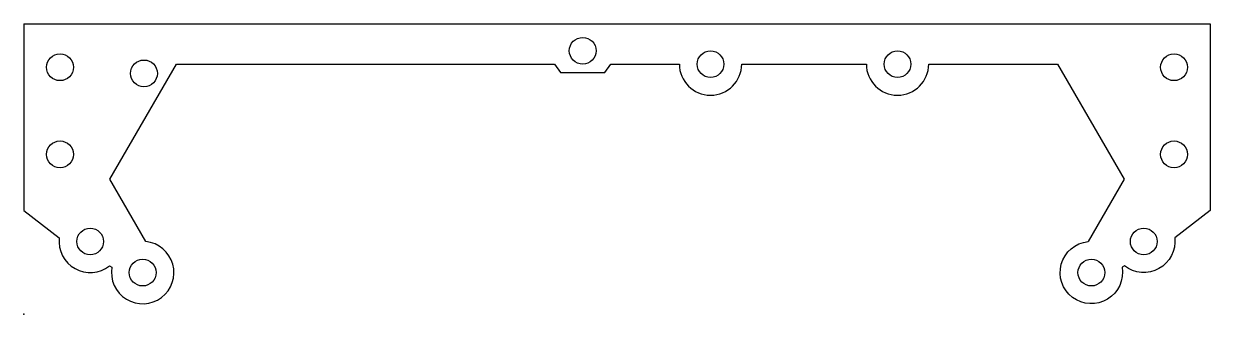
# Model space of a CAD drawing. Extents: x 0 to 190, y 0 to 47.
import ezdxf

# ---------------------------------------------------------------- set-up
doc = ezdxf.new("R2010")
doc.units = 0
doc.layers.get('0').update_dxf_attribs({"linetype": 'CONTINUOUS'})

msp = doc.modelspace()

# ---------------------------------------------------------------- linework, layer by layer
msp.add_line((0, 46.71), (190.35, 46.71))
for points in [[(0, 46.71), (0, 16.71), (5.69, 12.27, 0.664709), (13.75, 7.78), (14.15, 7.58, 2.536666), (19.61, 11.69, -1.375638)], [(190.35, 46.71), (190.35, 16.71), (184.66, 12.27, -0.664709), (176.61, 7.78), (176.2, 7.58, -2.536666), (170.75, 11.69, 1.375638)], [(19.61, 11.69), (13.82, 21.71), (24.5, 40.21), (85.16, 40.21), (86.11, 38.86), (93.25, 38.86), (94.19, 40.21), (105.18, 40.21, 1), (115.18, 40.21), (135.18, 40.21, 1), (145.18, 40.21), (165.86, 40.21), (176.54, 21.71), (170.75, 11.69)]]:
    msp.add_lwpolyline(points, format="xyb")
for centre in [(89.68, 42.36), (110.18, 40.21), (140.18, 40.21), (5.82, 39.71), (19.29, 38.72), (184.54, 39.71), (5.82, 25.71), (184.54, 25.71), (10.66, 11.71), (179.69, 11.71), (19.08, 6.71), (171.28, 6.71)]:
    msp.add_circle(centre, 2.15)
msp.add_point((0, 0))

doc.saveas('drawing.dxf')
